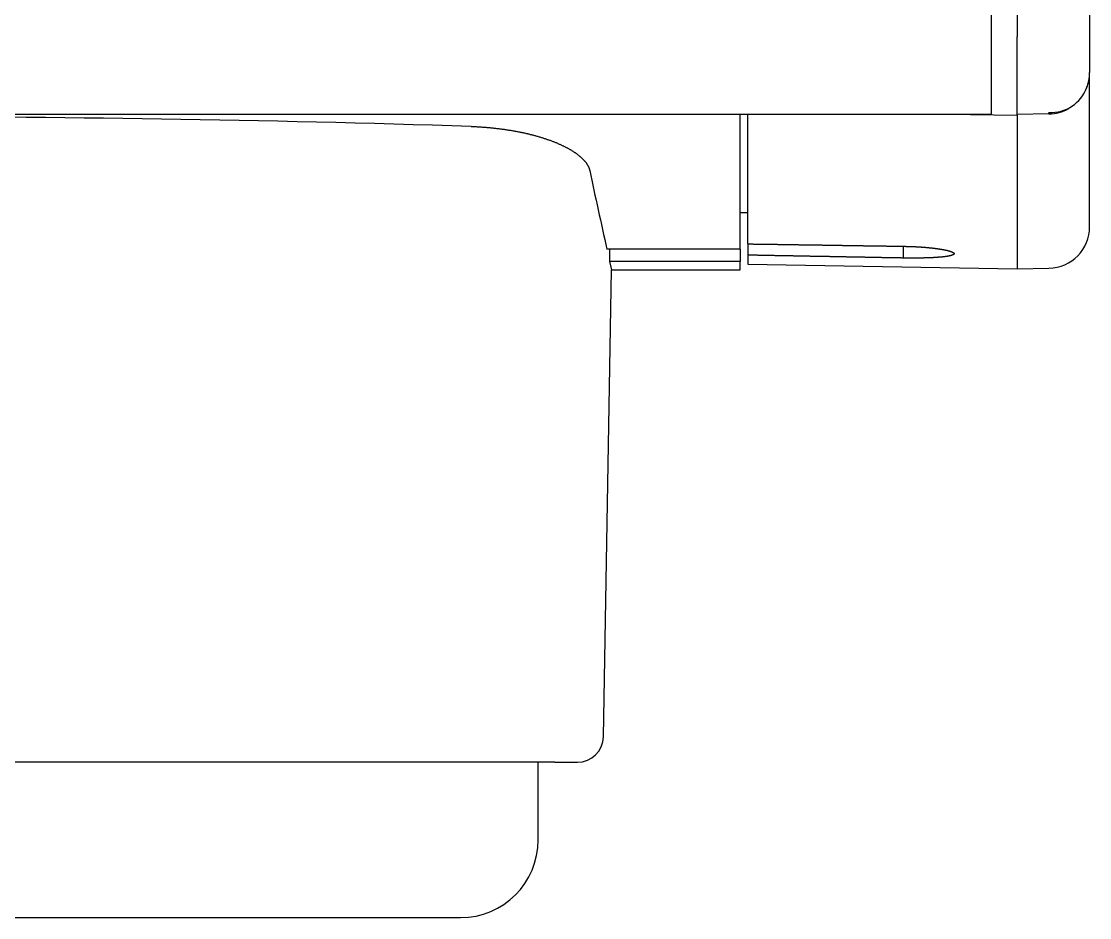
# Model space of a CAD drawing. Extents: x 55 to 320, y 62 to 485.
# Drawn here: x 87.55 to 108.18, y 65.73 to 83.02 of the extents above; entities that cross this region are included whole.
import ezdxf

# ---------------------------------------------------------------- set-up
doc = ezdxf.new("R2010")
doc.units = 0
doc.header["$MEASUREMENT"] = 0
doc.layers.add('FR_QBM1_G14_40U', color=7, linetype='CONTINUOUS')

msp = doc.modelspace()

# ---------------------------------------------------------------- linework, layer by layer
at = {"layer": 'FR_QBM1_G14_40U', "color": 5, "linetype": 'Continuous'}
for p, q in [((106.279, 124.727), (106.279, 82.727)), ((106.779, 124.727), (106.779, 82.727)), ((108.179, 124.717), (108.179, 82.738)), ((106.279, 82.727), (106.279, 81.227)), ((106.779, 81.227), (106.779, 82.727)), ((108.179, 82.738), (108.179, 82.038)), ((108.179, 79.062), (108.179, 82.038)), ((106.279, 81.227), (62.279, 81.227)), ((101.429, 78.626), (101.429, 81.227)), ((101.579, 78.73), (101.579, 81.227)), ((105.877, 81.227), (106.779, 81.217)), ((107.393, 81.238), (106.779, 81.227)), ((106.779, 81.217), (106.779, 81.227)), ((106.779, 81.217), (106.779, 78.252)), ((101.429, 79.337), (101.579, 79.337)), ((101.429, 78.626), (98.856, 78.626)), ((101.429, 78.626), (101.429, 78.391)), ((101.579, 78.73), (101.579, 78.513)), ((104.579, 78.694), (104.579, 78.457)), ((101.579, 78.513), (101.579, 78.342)), ((104.579, 78.457), (104.579, 78.457)), ((98.788, 69.219), (98.945, 78.228)), ((98.908, 78.391), (98.945, 78.227)), ((101.429, 78.391), (98.908, 78.391)), ((98.945, 78.227), (101.429, 78.227)), ((101.429, 78.227), (101.429, 78.391)), ((101.579, 78.342), (106.779, 78.252)), ((106.779, 78.252), (107.393, 78.262)), ((96.004, 68.727), (72.554, 68.727)), ((97.848, 68.727), (96.004, 68.727)), ((97.529, 67.227), (97.529, 68.727)), ((97.848, 68.727), (98.288, 68.727)), ((72.529, 65.727), (96.029, 65.727))]:
    msp.add_line(p, q, dxfattribs=at)
at = {"layer": 'FR_QBM1_G14_40U', "color": 5}
for points in [[(96.236, 80.996, 0), (96.255, 80.996, 0), (96.274, 80.995, 0), (96.293, 80.994, 0), (96.313, 80.993, 0), (96.332, 80.993, 0), (96.351, 80.992, 0), (96.37, 80.99, 0), (96.389, 80.99, 0), (96.408, 80.988, 0), (96.427, 80.987, 0), (96.446, 80.986, 0), (96.465, 80.985, 0), (96.484, 80.983, 0), (96.503, 80.982, 0), (96.522, 80.98, 0), (96.54, 80.979, 0), (96.559, 80.977, 0), (96.578, 80.976, 0), (96.597, 80.974, 0), (96.615, 80.972, 0), (96.634, 80.97, 0), (96.652, 80.969, 0), (96.671, 80.966, 0), (96.689, 80.965, 0), (96.707, 80.963, 0), (96.726, 80.96, 0), (96.744, 80.958, 0), (96.762, 80.956, 0), (96.78, 80.954, 0), (96.799, 80.951, 0), (96.817, 80.949, 0), (96.835, 80.947, 0), (96.853, 80.944, 0), (96.871, 80.942, 0), (96.888, 80.939, 0), (96.906, 80.937, 0), (96.924, 80.934, 0), (96.942, 80.931, 0), (96.959, 80.928, 0), (96.977, 80.926, 0), (96.994, 80.923, 0), (97.012, 80.92, 0), (97.029, 80.917, 0), (97.046, 80.914, 0), (97.064, 80.911, 0), (97.081, 80.908, 0), (97.098, 80.904, 0), (97.115, 80.901, 0), (97.132, 80.898, 0), (97.149, 80.895, 0), (97.166, 80.891, 0), (97.183, 80.888, 0), (97.199, 80.885, 0), (97.216, 80.881, 0), (97.232, 80.878, 0), (97.249, 80.874, 0), (97.265, 80.871, 0), (97.282, 80.867, 0), (97.298, 80.863, 0), (97.314, 80.859, 0), (97.33, 80.856, 0), (97.346, 80.852, 0), (97.362, 80.848, 0), (97.378, 80.844, 0), (97.394, 80.84, 0), (97.409, 80.836, 0), (97.425, 80.832, 0), (97.441, 80.828, 0), (97.456, 80.824, 0), (97.471, 80.82, 0), (97.487, 80.816, 0), (97.502, 80.811, 0), (97.517, 80.807, 0), (97.532, 80.803, 0), (97.547, 80.799, 0), (97.561, 80.794, 0), (97.576, 80.79, 0), (97.591, 80.785, 0), (97.605, 80.781, 0), (97.62, 80.776, 0), (97.634, 80.772, 0), (97.648, 80.767, 0), (97.663, 80.763, 0), (97.677, 80.758, 0), (97.691, 80.753, 0), (97.704, 80.748, 0), (97.718, 80.744, 0), (97.732, 80.739, 0), (97.745, 80.734, 0), (97.759, 80.729, 0), (97.772, 80.724, 0), (97.785, 80.719, 0), (97.799, 80.714, 0), (97.812, 80.709, 0), (97.825, 80.704, 0), (97.837, 80.699, 0), (97.85, 80.694, 0), (97.863, 80.689, 0), (97.875, 80.684, 0), (97.888, 80.679, 0), (97.9, 80.674, 0), (97.912, 80.669, 0), (97.924, 80.663, 0), (97.936, 80.658, 0), (97.948, 80.653, 0), (97.959, 80.647, 0), (97.971, 80.642, 0), (97.983, 80.637, 0), (97.994, 80.632, 0), (98.005, 80.626, 0), (98.016, 80.621, 0), (98.027, 80.615, 0), (98.038, 80.61, 0), (98.049, 80.604, 0), (98.06, 80.599, 0), (98.071, 80.593, 0), (98.081, 80.588, 0), (98.091, 80.582, 0), (98.102, 80.577, 0), (98.112, 80.571, 0), (98.122, 80.566, 0), (98.132, 80.56, 0), (98.142, 80.554, 0), (98.151, 80.549, 0), (98.161, 80.543, 0), (98.17, 80.537, 0), (98.18, 80.531, 0), (98.189, 80.526, 0), (98.198, 80.52, 0), (98.207, 80.514, 0), (98.216, 80.508, 0), (98.225, 80.503, 0), (98.233, 80.497, 0), (98.242, 80.491, 0), (98.25, 80.485, 0), (98.259, 80.479, 0), (98.267, 80.474, 0), (98.275, 80.468, 0), (98.283, 80.462, 0), (98.291, 80.456, 0), (98.298, 80.45, 0), (98.306, 80.444, 0), (98.313, 80.438, 0), (98.321, 80.432, 0), (98.328, 80.426, 0), (98.335, 80.42, 0), (98.342, 80.414, 0), (98.349, 80.408, 0), (98.356, 80.402, 0), (98.362, 80.396, 0), (98.369, 80.39, 0), (98.375, 80.384, 0), (98.381, 80.378, 0), (98.387, 80.372, 0), (98.393, 80.366, 0), (98.399, 80.36, 0), (98.405, 80.354, 0), (98.411, 80.348, 0), (98.416, 80.342, 0), (98.421, 80.336, 0), (98.427, 80.33, 0), (98.432, 80.324, 0), (98.437, 80.318, 0), (98.442, 80.312, 0), (98.447, 80.306, 0), (98.451, 80.3, 0), (98.456, 80.294, 0), (98.46, 80.287, 0), (98.464, 80.281, 0), (98.468, 80.275, 0), (98.472, 80.269, 0), (98.476, 80.263, 0), (98.48, 80.257, 0), (98.484, 80.251, 0), (98.487, 80.245, 0), (98.49, 80.239, 0), (98.493, 80.233, 0), (98.497, 80.227, 0), (98.499, 80.221, 0), (98.502, 80.214, 0), (98.505, 80.208, 0), (98.508, 80.202, 0), (98.51, 80.196, 0), (98.512, 80.19, 0), (98.514, 80.184, 0), (98.516, 80.178, 0), (98.518, 80.172, 0), (98.52, 80.166, 0), (98.522, 80.16, 0), (98.523, 80.154, 0), (98.525, 80.148, 0)], [(98.908, 78.637, 0), (98.908, 78.636, 0), (98.908, 78.634, 0), (98.908, 78.632, 0), (98.908, 78.63, 0), (98.908, 78.629, 0), (98.908, 78.627, 0), (98.908, 78.625, 0), (98.908, 78.623, 0), (98.908, 78.622, 0), (98.908, 78.62, 0), (98.908, 78.618, 0), (98.908, 78.616, 0), (98.908, 78.615, 0), (98.908, 78.613, 0), (98.908, 78.611, 0), (98.908, 78.609, 0), (98.908, 78.607, 0), (98.908, 78.606, 0), (98.908, 78.604, 0), (98.908, 78.602, 0), (98.908, 78.6, 0), (98.908, 78.599, 0), (98.908, 78.597, 0), (98.908, 78.595, 0), (98.908, 78.593, 0), (98.908, 78.591, 0), (98.908, 78.589, 0), (98.908, 78.588, 0), (98.908, 78.586, 0), (98.908, 78.584, 0), (98.908, 78.582, 0), (98.908, 78.58, 0), (98.908, 78.578, 0), (98.908, 78.577, 0), (98.908, 78.575, 0), (98.908, 78.573, 0), (98.908, 78.571, 0), (98.908, 78.569, 0), (98.908, 78.567, 0), (98.908, 78.565, 0), (98.908, 78.564, 0), (98.908, 78.562, 0), (98.908, 78.56, 0), (98.908, 78.558, 0), (98.908, 78.556, 0), (98.908, 78.554, 0), (98.908, 78.552, 0), (98.908, 78.55, 0), (98.908, 78.549, 0), (98.908, 78.547, 0), (98.908, 78.545, 0), (98.908, 78.543, 0), (98.908, 78.541, 0), (98.908, 78.539, 0), (98.908, 78.537, 0), (98.908, 78.535, 0), (98.908, 78.533, 0), (98.908, 78.531, 0), (98.908, 78.529, 0), (98.908, 78.528, 0), (98.908, 78.526, 0), (98.908, 78.524, 0), (98.908, 78.522, 0), (98.908, 78.52, 0), (98.908, 78.518, 0), (98.908, 78.516, 0), (98.908, 78.514, 0), (98.908, 78.512, 0), (98.908, 78.51, 0), (98.908, 78.508, 0), (98.908, 78.506, 0), (98.908, 78.504, 0), (98.908, 78.502, 0), (98.908, 78.5, 0), (98.908, 78.498, 0), (98.908, 78.496, 0), (98.908, 78.494, 0), (98.908, 78.492, 0), (98.908, 78.49, 0), (98.908, 78.488, 0), (98.908, 78.486, 0), (98.908, 78.484, 0), (98.908, 78.482, 0), (98.908, 78.48, 0), (98.908, 78.478, 0), (98.908, 78.476, 0), (98.908, 78.474, 0), (98.908, 78.472, 0), (98.908, 78.47, 0), (98.908, 78.468, 0), (98.908, 78.466, 0), (98.908, 78.464, 0), (98.908, 78.462, 0), (98.908, 78.46, 0), (98.908, 78.458, 0), (98.908, 78.456, 0), (98.908, 78.454, 0), (98.908, 78.452, 0), (98.908, 78.45, 0), (98.908, 78.448, 0), (98.908, 78.446, 0), (98.908, 78.444, 0), (98.908, 78.442, 0), (98.908, 78.44, 0), (98.908, 78.438, 0), (98.908, 78.436, 0), (98.908, 78.433, 0), (98.908, 78.431, 0), (98.908, 78.429, 0), (98.908, 78.427, 0), (98.908, 78.425, 0), (98.908, 78.423, 0), (98.908, 78.421, 0), (98.908, 78.419, 0), (98.908, 78.417, 0), (98.908, 78.415, 0), (98.908, 78.413, 0), (98.908, 78.41, 0), (98.908, 78.408, 0), (98.908, 78.406, 0), (98.908, 78.404, 0), (98.908, 78.402, 0), (98.908, 78.4, 0), (98.908, 78.398, 0), (98.908, 78.396, 0), (98.908, 78.394, 0), (98.908, 78.391, 0)], [(101.579, 78.73, 0), (101.592, 78.73, 0), (101.606, 78.73, 0), (101.619, 78.73, 0), (101.633, 78.729, 0), (101.646, 78.729, 0), (101.66, 78.729, 0), (101.673, 78.729, 0), (101.687, 78.728, 0), (101.7, 78.728, 0), (101.713, 78.728, 0), (101.727, 78.728, 0), (101.74, 78.728, 0), (101.754, 78.728, 0), (101.767, 78.727, 0), (101.781, 78.727, 0), (101.794, 78.727, 0), (101.808, 78.727, 0), (101.821, 78.726, 0), (101.835, 78.726, 0), (101.848, 78.726, 0), (101.861, 78.726, 0), (101.875, 78.726, 0), (101.888, 78.725, 0), (101.902, 78.725, 0), (101.915, 78.725, 0), (101.929, 78.725, 0), (101.942, 78.725, 0), (101.956, 78.724, 0), (101.969, 78.724, 0), (101.983, 78.724, 0), (101.996, 78.724, 0), (102.009, 78.724, 0), (102.023, 78.723, 0), (102.036, 78.723, 0), (102.05, 78.723, 0), (102.063, 78.723, 0), (102.077, 78.723, 0), (102.09, 78.722, 0), (102.104, 78.722, 0), (102.117, 78.722, 0), (102.131, 78.722, 0), (102.144, 78.722, 0), (102.157, 78.721, 0), (102.171, 78.721, 0), (102.184, 78.721, 0), (102.198, 78.721, 0), (102.211, 78.721, 0), (102.225, 78.72, 0), (102.238, 78.72, 0), (102.252, 78.72, 0), (102.265, 78.72, 0), (102.279, 78.719, 0), (102.292, 78.719, 0), (102.305, 78.719, 0), (102.319, 78.719, 0), (102.332, 78.719, 0), (102.346, 78.719, 0), (102.359, 78.718, 0), (102.373, 78.718, 0), (102.386, 78.718, 0), (102.4, 78.718, 0), (102.413, 78.718, 0), (102.426, 78.717, 0), (102.44, 78.717, 0), (102.453, 78.717, 0), (102.467, 78.717, 0), (102.48, 78.716, 0), (102.494, 78.716, 0), (102.507, 78.716, 0), (102.521, 78.716, 0), (102.534, 78.716, 0), (102.548, 78.716, 0), (102.561, 78.715, 0), (102.574, 78.715, 0), (102.588, 78.715, 0), (102.601, 78.715, 0), (102.615, 78.714, 0), (102.628, 78.714, 0), (102.642, 78.714, 0), (102.655, 78.714, 0), (102.669, 78.714, 0), (102.682, 78.713, 0), (102.696, 78.713, 0), (102.709, 78.713, 0), (102.722, 78.713, 0), (102.736, 78.713, 0), (102.749, 78.712, 0), (102.763, 78.712, 0), (102.776, 78.712, 0), (102.79, 78.712, 0), (102.803, 78.712, 0), (102.817, 78.711, 0), (102.83, 78.711, 0), (102.844, 78.711, 0), (102.857, 78.711, 0), (102.87, 78.711, 0), (102.884, 78.71, 0), (102.897, 78.71, 0), (102.911, 78.71, 0), (102.924, 78.71, 0), (102.938, 78.71, 0), (102.951, 78.709, 0), (102.965, 78.709, 0), (102.978, 78.709, 0), (102.992, 78.709, 0), (103.005, 78.709, 0), (103.018, 78.708, 0), (103.032, 78.708, 0), (103.045, 78.708, 0), (103.059, 78.708, 0), (103.072, 78.707, 0), (103.086, 78.707, 0), (103.099, 78.707, 0), (103.113, 78.707, 0), (103.126, 78.707, 0), (103.139, 78.707, 0), (103.153, 78.706, 0), (103.166, 78.706, 0), (103.18, 78.706, 0), (103.193, 78.706, 0), (103.207, 78.706, 0), (103.22, 78.705, 0), (103.234, 78.705, 0), (103.247, 78.705, 0), (103.261, 78.705, 0), (103.274, 78.704, 0), (103.287, 78.704, 0), (103.301, 78.704, 0), (103.314, 78.704, 0), (103.328, 78.704, 0), (103.341, 78.703, 0), (103.355, 78.703, 0), (103.368, 78.703, 0), (103.382, 78.703, 0), (103.395, 78.703, 0), (103.409, 78.702, 0), (103.422, 78.702, 0), (103.435, 78.702, 0), (103.449, 78.702, 0), (103.462, 78.702, 0), (103.476, 78.701, 0), (103.489, 78.701, 0), (103.503, 78.701, 0), (103.516, 78.701, 0), (103.53, 78.701, 0), (103.543, 78.7, 0), (103.557, 78.7, 0), (103.57, 78.7, 0), (103.583, 78.7, 0), (103.597, 78.7, 0), (103.61, 78.699, 0), (103.624, 78.699, 0), (103.637, 78.699, 0), (103.651, 78.699, 0), (103.664, 78.698, 0), (103.678, 78.698, 0), (103.691, 78.698, 0), (103.705, 78.698, 0), (103.718, 78.698, 0), (103.731, 78.698, 0), (103.745, 78.697, 0), (103.758, 78.697, 0), (103.772, 78.697, 0), (103.785, 78.697, 0), (103.799, 78.697, 0), (103.812, 78.696, 0), (103.826, 78.696, 0), (103.839, 78.696, 0), (103.852, 78.696, 0), (103.866, 78.695, 0), (103.879, 78.695, 0), (103.893, 78.695, 0), (103.906, 78.695, 0), (103.92, 78.695, 0), (103.933, 78.694, 0), (103.947, 78.694, 0), (103.96, 78.694, 0), (103.974, 78.694, 0), (103.987, 78.694, 0), (104, 78.693, 0), (104.014, 78.693, 0), (104.027, 78.693, 0), (104.041, 78.693, 0), (104.054, 78.693, 0), (104.068, 78.692, 0), (104.081, 78.692, 0), (104.095, 78.692, 0), (104.108, 78.692, 0), (104.122, 78.692, 0), (104.135, 78.691, 0), (104.148, 78.691, 0), (104.162, 78.691, 0), (104.175, 78.691, 0), (104.189, 78.691, 0), (104.202, 78.69, 0), (104.216, 78.69, 0), (104.229, 78.69, 0), (104.243, 78.69, 0), (104.256, 78.689, 0), (104.27, 78.689, 0), (104.283, 78.689, 0), (104.296, 78.689, 0), (104.31, 78.689, 0), (104.323, 78.688, 0), (104.337, 78.688, 0), (104.35, 78.688, 0), (104.364, 78.688, 0), (104.377, 78.688, 0), (104.391, 78.687, 0), (104.404, 78.687, 0), (104.418, 78.687, 0), (104.431, 78.687, 0), (104.444, 78.687, 0), (104.458, 78.686, 0), (104.471, 78.686, 0), (104.485, 78.686, 0), (104.498, 78.686, 0), (104.512, 78.686, 0), (104.525, 78.685, 0), (104.539, 78.685, 0), (104.552, 78.685, 0), (104.566, 78.685, 0), (104.579, 78.684, 0)], [(104.579, 78.684, 0), (104.582, 78.684, 0), (104.585, 78.684, 0), (104.588, 78.684, 0), (104.591, 78.684, 0), (104.594, 78.684, 0), (104.597, 78.684, 0), (104.6, 78.684, 0), (104.604, 78.684, 0), (104.607, 78.684, 0), (104.61, 78.684, 0), (104.613, 78.684, 0), (104.616, 78.684, 0), (104.619, 78.684, 0), (104.622, 78.684, 0), (104.625, 78.684, 0), (104.628, 78.684, 0), (104.631, 78.683, 0), (104.634, 78.683, 0), (104.637, 78.683, 0), (104.64, 78.683, 0), (104.644, 78.683, 0), (104.647, 78.683, 0), (104.65, 78.683, 0), (104.653, 78.683, 0), (104.656, 78.683, 0), (104.659, 78.683, 0), (104.662, 78.683, 0), (104.665, 78.683, 0), (104.668, 78.683, 0), (104.671, 78.683, 0), (104.674, 78.682, 0), (104.677, 78.682, 0), (104.68, 78.682, 0), (104.684, 78.682, 0), (104.687, 78.682, 0), (104.69, 78.682, 0), (104.693, 78.682, 0), (104.696, 78.682, 0), (104.699, 78.682, 0), (104.702, 78.681, 0), (104.705, 78.681, 0), (104.708, 78.681, 0), (104.711, 78.681, 0), (104.714, 78.681, 0), (104.717, 78.681, 0), (104.72, 78.681, 0), (104.723, 78.681, 0), (104.726, 78.681, 0), (104.73, 78.68, 0), (104.733, 78.68, 0), (104.736, 78.68, 0), (104.739, 78.68, 0), (104.742, 78.68, 0), (104.745, 78.68, 0), (104.748, 78.68, 0), (104.751, 78.68, 0), (104.754, 78.68, 0), (104.757, 78.679, 0), (104.76, 78.679, 0), (104.763, 78.679, 0), (104.766, 78.679, 0), (104.769, 78.679, 0), (104.772, 78.679, 0), (104.775, 78.679, 0), (104.778, 78.678, 0), (104.781, 78.678, 0), (104.784, 78.678, 0), (104.787, 78.678, 0), (104.79, 78.678, 0), (104.793, 78.678, 0), (104.796, 78.678, 0), (104.799, 78.677, 0), (104.802, 78.677, 0), (104.805, 78.677, 0), (104.808, 78.677, 0), (104.811, 78.677, 0), (104.814, 78.677, 0), (104.817, 78.677, 0), (104.82, 78.677, 0), (104.823, 78.676, 0), (104.826, 78.676, 0), (104.829, 78.676, 0), (104.832, 78.676, 0), (104.835, 78.676, 0), (104.838, 78.675, 0), (104.841, 78.675, 0), (104.844, 78.675, 0), (104.847, 78.675, 0), (104.85, 78.675, 0), (104.853, 78.675, 0), (104.856, 78.674, 0), (104.859, 78.674, 0), (104.862, 78.674, 0), (104.865, 78.674, 0), (104.868, 78.674, 0), (104.871, 78.674, 0), (104.874, 78.674, 0), (104.877, 78.673, 0), (104.88, 78.673, 0), (104.883, 78.673, 0), (104.886, 78.673, 0), (104.889, 78.673, 0), (104.892, 78.672, 0), (104.895, 78.672, 0), (104.897, 78.672, 0), (104.9, 78.672, 0), (104.903, 78.672, 0), (104.906, 78.671, 0), (104.909, 78.671, 0), (104.912, 78.671, 0), (104.915, 78.671, 0), (104.918, 78.671, 0), (104.921, 78.671, 0), (104.924, 78.67, 0), (104.926, 78.67, 0), (104.929, 78.67, 0), (104.932, 78.67, 0), (104.935, 78.669, 0), (104.938, 78.669, 0), (104.941, 78.669, 0), (104.944, 78.669, 0), (104.947, 78.669, 0), (104.949, 78.668, 0), (104.952, 78.668, 0), (104.955, 78.668, 0), (104.958, 78.668, 0), (104.961, 78.668, 0), (104.964, 78.667, 0), (104.967, 78.667, 0), (104.969, 78.667, 0), (104.972, 78.667, 0), (104.975, 78.667, 0), (104.978, 78.666, 0), (104.981, 78.666, 0), (104.984, 78.666, 0), (104.986, 78.666, 0), (104.989, 78.665, 0), (104.992, 78.665, 0), (104.995, 78.665, 0), (104.998, 78.665, 0), (105.001, 78.665, 0), (105.003, 78.664, 0), (105.006, 78.664, 0), (105.009, 78.664, 0), (105.012, 78.664, 0), (105.014, 78.663, 0), (105.017, 78.663, 0), (105.02, 78.663, 0), (105.023, 78.663, 0), (105.026, 78.662, 0), (105.028, 78.662, 0), (105.031, 78.662, 0), (105.034, 78.662, 0), (105.037, 78.661, 0), (105.039, 78.661, 0), (105.042, 78.661, 0), (105.045, 78.661, 0), (105.048, 78.66, 0), (105.05, 78.66, 0), (105.053, 78.66, 0), (105.056, 78.66, 0), (105.058, 78.659, 0), (105.061, 78.659, 0), (105.064, 78.659, 0), (105.067, 78.659, 0), (105.069, 78.658, 0), (105.072, 78.658, 0), (105.075, 78.658, 0), (105.077, 78.658, 0), (105.08, 78.657, 0), (105.083, 78.657, 0), (105.085, 78.657, 0), (105.088, 78.657, 0), (105.091, 78.656, 0), (105.093, 78.656, 0), (105.096, 78.656, 0), (105.099, 78.656, 0), (105.101, 78.655, 0), (105.104, 78.655, 0), (105.107, 78.655, 0), (105.109, 78.654, 0), (105.112, 78.654, 0), (105.114, 78.654, 0), (105.117, 78.654, 0), (105.12, 78.653, 0), (105.122, 78.653, 0), (105.125, 78.653, 0), (105.127, 78.653, 0), (105.13, 78.652, 0), (105.133, 78.652, 0), (105.135, 78.652, 0), (105.138, 78.651, 0), (105.14, 78.651, 0), (105.143, 78.651, 0), (105.145, 78.65, 0), (105.148, 78.65, 0), (105.15, 78.65, 0), (105.153, 78.65, 0), (105.155, 78.649, 0), (105.158, 78.649, 0), (105.16, 78.649, 0), (105.163, 78.648, 0), (105.165, 78.648, 0), (105.168, 78.648, 0), (105.17, 78.648, 0), (105.173, 78.647, 0), (105.175, 78.647, 0), (105.178, 78.647, 0), (105.18, 78.646, 0), (105.183, 78.646, 0), (105.185, 78.646, 0), (105.188, 78.645, 0), (105.19, 78.645, 0), (105.192, 78.645, 0), (105.195, 78.645, 0), (105.197, 78.644, 0), (105.2, 78.644, 0), (105.202, 78.644, 0), (105.204, 78.643, 0), (105.207, 78.643, 0), (105.209, 78.643, 0), (105.212, 78.642, 0), (105.214, 78.642, 0), (105.216, 78.642, 0), (105.219, 78.641, 0), (105.221, 78.641, 0), (105.223, 78.641, 0), (105.226, 78.641, 0), (105.228, 78.64, 0), (105.23, 78.64, 0), (105.233, 78.64, 0), (105.235, 78.639, 0), (105.237, 78.639, 0), (105.24, 78.639, 0), (105.242, 78.638, 0), (105.244, 78.638, 0), (105.246, 78.638, 0), (105.249, 78.637, 0), (105.251, 78.637, 0), (105.253, 78.637, 0), (105.256, 78.636, 0), (105.258, 78.636, 0), (105.26, 78.636, 0), (105.262, 78.635, 0), (105.265, 78.635, 0), (105.267, 78.635, 0), (105.269, 78.634, 0), (105.271, 78.634, 0), (105.273, 78.634, 0), (105.276, 78.633, 0), (105.278, 78.633, 0), (105.28, 78.633, 0), (105.282, 78.632, 0), (105.284, 78.632, 0), (105.287, 78.632, 0), (105.289, 78.631, 0), (105.291, 78.631, 0), (105.293, 78.631, 0), (105.295, 78.63, 0), (105.297, 78.63, 0), (105.299, 78.63, 0), (105.301, 78.629, 0), (105.304, 78.629, 0), (105.306, 78.629, 0), (105.308, 78.628, 0), (105.31, 78.628, 0), (105.312, 78.628, 0), (105.314, 78.627, 0), (105.316, 78.627, 0), (105.318, 78.627, 0), (105.32, 78.626, 0), (105.322, 78.626, 0), (105.324, 78.626, 0), (105.326, 78.625, 0), (105.328, 78.625, 0), (105.33, 78.624, 0), (105.332, 78.624, 0), (105.334, 78.624, 0), (105.336, 78.624, 0), (105.338, 78.623, 0), (105.34, 78.623, 0), (105.342, 78.622, 0), (105.344, 78.622, 0), (105.346, 78.622, 0), (105.348, 78.621, 0), (105.35, 78.621, 0), (105.352, 78.621, 0), (105.354, 78.62, 0), (105.356, 78.62, 0), (105.358, 78.62, 0), (105.36, 78.619, 0), (105.362, 78.619, 0), (105.364, 78.618, 0), (105.365, 78.618, 0), (105.367, 78.618, 0), (105.369, 78.617, 0), (105.371, 78.617, 0), (105.373, 78.617, 0), (105.375, 78.616, 0), (105.376, 78.616, 0), (105.378, 78.616, 0), (105.38, 78.615, 0), (105.382, 78.615, 0), (105.384, 78.615, 0), (105.386, 78.614, 0), (105.387, 78.614, 0), (105.389, 78.613, 0), (105.391, 78.613, 0), (105.393, 78.613, 0), (105.394, 78.612, 0), (105.396, 78.612, 0), (105.398, 78.612, 0), (105.399, 78.611, 0), (105.401, 78.611, 0), (105.403, 78.611, 0), (105.405, 78.61, 0), (105.406, 78.61, 0), (105.408, 78.609, 0), (105.41, 78.609, 0), (105.411, 78.609, 0), (105.413, 78.608, 0), (105.415, 78.608, 0), (105.416, 78.608, 0), (105.418, 78.607, 0), (105.419, 78.607, 0), (105.421, 78.606, 0), (105.423, 78.606, 0), (105.424, 78.606, 0), (105.426, 78.605, 0), (105.427, 78.605, 0), (105.429, 78.605, 0), (105.431, 78.604, 0), (105.432, 78.604, 0), (105.434, 78.603, 0), (105.435, 78.603, 0), (105.437, 78.603, 0), (105.438, 78.602, 0), (105.44, 78.602, 0), (105.441, 78.602, 0), (105.443, 78.601, 0), (105.444, 78.601, 0), (105.446, 78.6, 0), (105.447, 78.6, 0), (105.449, 78.6, 0), (105.45, 78.599, 0), (105.451, 78.599, 0), (105.453, 78.599, 0), (105.454, 78.598, 0), (105.456, 78.598, 0), (105.457, 78.597, 0), (105.458, 78.597, 0), (105.46, 78.597, 0), (105.461, 78.596, 0), (105.463, 78.596, 0), (105.464, 78.595, 0), (105.465, 78.595, 0), (105.467, 78.595, 0), (105.468, 78.594, 0), (105.469, 78.594, 0), (105.471, 78.594, 0), (105.472, 78.593, 0), (105.473, 78.593, 0), (105.475, 78.592, 0), (105.476, 78.592, 0), (105.477, 78.592, 0), (105.478, 78.591, 0), (105.48, 78.591, 0), (105.481, 78.59, 0), (105.482, 78.59, 0), (105.483, 78.59, 0), (105.485, 78.589, 0), (105.486, 78.589, 0), (105.487, 78.588, 0), (105.488, 78.588, 0), (105.489, 78.588, 0), (105.491, 78.587, 0), (105.492, 78.587, 0), (105.493, 78.587, 0), (105.494, 78.586, 0), (105.495, 78.586, 0), (105.496, 78.585, 0), (105.497, 78.585, 0), (105.499, 78.585, 0), (105.5, 78.584, 0), (105.501, 78.584, 0), (105.502, 78.584, 0), (105.503, 78.583, 0), (105.504, 78.583, 0), (105.505, 78.582, 0), (105.506, 78.582, 0), (105.507, 78.582, 0), (105.508, 78.581, 0), (105.509, 78.581, 0), (105.51, 78.58, 0), (105.511, 78.58, 0), (105.512, 78.58, 0), (105.513, 78.579, 0), (105.514, 78.579, 0), (105.515, 78.578, 0), (105.516, 78.578, 0), (105.517, 78.578, 0), (105.518, 78.577, 0), (105.519, 78.577, 0), (105.52, 78.576, 0), (105.521, 78.576, 0), (105.521, 78.576, 0), (105.522, 78.575, 0), (105.523, 78.575, 0), (105.524, 78.575, 0), (105.525, 78.574, 0), (105.526, 78.574, 0), (105.527, 78.573, 0), (105.527, 78.573, 0), (105.528, 78.573, 0), (105.529, 78.572, 0), (105.53, 78.572, 0), (105.531, 78.572, 0), (105.531, 78.571, 0), (105.532, 78.571, 0), (105.533, 78.57, 0), (105.534, 78.57, 0), (105.534, 78.57, 0), (105.535, 78.569, 0), (105.536, 78.569, 0), (105.536, 78.568, 0), (105.537, 78.568, 0), (105.538, 78.568, 0), (105.539, 78.567, 0), (105.539, 78.567, 0), (105.54, 78.567, 0), (105.54, 78.566, 0), (105.541, 78.566, 0), (105.542, 78.565, 0), (105.542, 78.565, 0), (105.543, 78.565, 0), (105.544, 78.564, 0), (105.544, 78.564, 0), (105.545, 78.563, 0), (105.545, 78.563, 0), (105.546, 78.563, 0), (105.546, 78.562, 0), (105.547, 78.562, 0), (105.547, 78.561, 0), (105.548, 78.561, 0), (105.548, 78.561, 0), (105.549, 78.56, 0), (105.549, 78.56, 0), (105.55, 78.56, 0), (105.55, 78.559, 0), (105.551, 78.559, 0), (105.551, 78.558, 0), (105.552, 78.558, 0), (105.552, 78.558, 0), (105.553, 78.557, 0), (105.553, 78.557, 0), (105.553, 78.557, 0), (105.554, 78.556, 0), (105.554, 78.556, 0), (105.555, 78.555, 0), (105.555, 78.555, 0), (105.555, 78.555, 0), (105.556, 78.554, 0), (105.556, 78.554, 0), (105.556, 78.554, 0), (105.557, 78.553, 0), (105.557, 78.553, 0), (105.557, 78.552, 0), (105.557, 78.552, 0), (105.558, 78.552, 0), (105.558, 78.551, 0), (105.558, 78.551, 0), (105.558, 78.55, 0), (105.559, 78.55, 0), (105.559, 78.55, 0), (105.559, 78.549, 0), (105.559, 78.549, 0), (105.56, 78.549, 0), (105.56, 78.548, 0), (105.56, 78.548, 0), (105.56, 78.547, 0), (105.56, 78.547, 0), (105.56, 78.547, 0), (105.56, 78.546, 0), (105.561, 78.546, 0), (105.561, 78.546, 0), (105.561, 78.545, 0), (105.561, 78.545, 0), (105.561, 78.545, 0), (105.561, 78.544, 0), (105.561, 78.544, 0), (105.561, 78.543, 0), (105.561, 78.543, 0), (105.561, 78.543, 0), (105.561, 78.542, 0), (105.561, 78.542, 0), (105.561, 78.542, 0), (105.561, 78.541, 0), (105.561, 78.541, 0), (105.561, 78.54, 0), (105.561, 78.54, 0), (105.561, 78.54, 0), (105.561, 78.539, 0), (105.561, 78.539, 0), (105.561, 78.539, 0), (105.561, 78.538, 0), (105.561, 78.538, 0), (105.561, 78.538, 0), (105.561, 78.537, 0), (105.56, 78.537, 0), (105.56, 78.537, 0), (105.56, 78.536, 0), (105.56, 78.536, 0), (105.56, 78.535, 0), (105.56, 78.535, 0), (105.559, 78.535, 0), (105.559, 78.534, 0), (105.559, 78.534, 0), (105.559, 78.534, 0), (105.559, 78.533, 0), (105.558, 78.533, 0), (105.558, 78.533, 0), (105.558, 78.532, 0), (105.558, 78.532, 0), (105.557, 78.532, 0), (105.557, 78.531, 0), (105.557, 78.531, 0), (105.556, 78.531, 0), (105.556, 78.53, 0), (105.556, 78.53, 0), (105.556, 78.529, 0), (105.555, 78.529, 0), (105.555, 78.529, 0), (105.554, 78.528, 0), (105.554, 78.528, 0), (105.554, 78.528, 0), (105.553, 78.527, 0), (105.553, 78.527, 0), (105.552, 78.527, 0), (105.552, 78.526, 0), (105.552, 78.526, 0), (105.551, 78.526, 0), (105.551, 78.525, 0), (105.55, 78.525, 0), (105.55, 78.525, 0), (105.549, 78.524, 0), (105.549, 78.524, 0), (105.548, 78.524, 0), (105.548, 78.523, 0), (105.547, 78.523, 0), (105.547, 78.523, 0), (105.546, 78.522, 0), (105.546, 78.522, 0), (105.545, 78.522, 0), (105.544, 78.521, 0), (105.544, 78.521, 0), (105.543, 78.521, 0), (105.543, 78.52, 0), (105.542, 78.52, 0), (105.541, 78.52, 0), (105.541, 78.519, 0), (105.54, 78.519, 0), (105.539, 78.519, 0), (105.539, 78.518, 0), (105.538, 78.518, 0), (105.537, 78.518, 0), (105.537, 78.517, 0), (105.536, 78.517, 0), (105.535, 78.517, 0), (105.535, 78.516, 0), (105.534, 78.516, 0), (105.533, 78.516, 0), (105.532, 78.515, 0), (105.532, 78.515, 0), (105.531, 78.515, 0), (105.53, 78.514, 0), (105.529, 78.514, 0), (105.528, 78.514, 0), (105.528, 78.513, 0), (105.527, 78.513, 0), (105.526, 78.513, 0), (105.525, 78.513, 0), (105.524, 78.512, 0), (105.523, 78.512, 0), (105.523, 78.511, 0), (105.522, 78.511, 0), (105.521, 78.511, 0), (105.52, 78.511, 0), (105.519, 78.51, 0), (105.518, 78.51, 0), (105.517, 78.51, 0), (105.516, 78.509, 0), (105.515, 78.509, 0), (105.514, 78.509, 0), (105.513, 78.508, 0), (105.512, 78.508, 0), (105.511, 78.508, 0), (105.51, 78.507, 0), (105.509, 78.507, 0), (105.508, 78.507, 0), (105.507, 78.507, 0), (105.506, 78.506, 0), (105.505, 78.506, 0), (105.504, 78.506, 0), (105.503, 78.505, 0), (105.502, 78.505, 0), (105.501, 78.505, 0), (105.5, 78.504, 0), (105.499, 78.504, 0), (105.498, 78.504, 0), (105.497, 78.504, 0), (105.496, 78.503, 0), (105.494, 78.503, 0), (105.493, 78.503, 0), (105.492, 78.502, 0), (105.491, 78.502, 0), (105.49, 78.502, 0), (105.489, 78.501, 0), (105.488, 78.501, 0), (105.486, 78.501, 0), (105.485, 78.501, 0), (105.484, 78.5, 0), (105.483, 78.5, 0), (105.481, 78.5, 0), (105.48, 78.499, 0), (105.479, 78.499, 0), (105.478, 78.499, 0), (105.476, 78.499, 0), (105.475, 78.498, 0), (105.474, 78.498, 0), (105.473, 78.498, 0), (105.471, 78.498, 0), (105.47, 78.497, 0), (105.469, 78.497, 0), (105.467, 78.497, 0), (105.466, 78.496, 0), (105.465, 78.496, 0), (105.463, 78.496, 0), (105.462, 78.496, 0), (105.461, 78.495, 0), (105.459, 78.495, 0), (105.458, 78.495, 0), (105.456, 78.495, 0), (105.455, 78.494, 0), (105.454, 78.494, 0), (105.452, 78.494, 0), (105.451, 78.493, 0), (105.449, 78.493, 0), (105.448, 78.493, 0), (105.446, 78.493, 0), (105.445, 78.492, 0), (105.443, 78.492, 0), (105.442, 78.492, 0), (105.44, 78.492, 0), (105.439, 78.491, 0), (105.437, 78.491, 0), (105.436, 78.491, 0), (105.434, 78.491, 0), (105.433, 78.49, 0), (105.431, 78.49, 0), (105.43, 78.49, 0), (105.428, 78.49, 0), (105.427, 78.489, 0), (105.425, 78.489, 0), (105.423, 78.489, 0), (105.422, 78.489, 0), (105.42, 78.488, 0), (105.419, 78.488, 0), (105.417, 78.488, 0), (105.415, 78.487, 0), (105.414, 78.487, 0), (105.412, 78.487, 0), (105.41, 78.487, 0), (105.409, 78.487, 0), (105.407, 78.486, 0), (105.405, 78.486, 0), (105.404, 78.486, 0), (105.402, 78.486, 0), (105.4, 78.485, 0), (105.398, 78.485, 0), (105.397, 78.485, 0), (105.395, 78.485, 0), (105.393, 78.484, 0), (105.391, 78.484, 0), (105.39, 78.484, 0), (105.388, 78.484, 0), (105.386, 78.484, 0), (105.384, 78.483, 0), (105.383, 78.483, 0), (105.381, 78.483, 0), (105.379, 78.483, 0), (105.377, 78.482, 0), (105.375, 78.482, 0), (105.373, 78.482, 0), (105.372, 78.482, 0), (105.37, 78.481, 0), (105.368, 78.481, 0), (105.366, 78.481, 0), (105.364, 78.481, 0), (105.362, 78.481, 0), (105.36, 78.48, 0), (105.358, 78.48, 0), (105.357, 78.48, 0), (105.355, 78.48, 0), (105.353, 78.479, 0), (105.351, 78.479, 0), (105.349, 78.479, 0), (105.347, 78.479, 0), (105.345, 78.479, 0), (105.343, 78.478, 0), (105.341, 78.478, 0), (105.339, 78.478, 0), (105.337, 78.478, 0), (105.335, 78.478, 0), (105.333, 78.477, 0), (105.331, 78.477, 0), (105.329, 78.477, 0), (105.327, 78.477, 0), (105.325, 78.477, 0), (105.323, 78.476, 0), (105.321, 78.476, 0), (105.319, 78.476, 0), (105.317, 78.476, 0), (105.315, 78.475, 0), (105.313, 78.475, 0), (105.311, 78.475, 0), (105.309, 78.475, 0), (105.307, 78.475, 0), (105.304, 78.475, 0), (105.302, 78.474, 0), (105.3, 78.474, 0), (105.298, 78.474, 0), (105.296, 78.474, 0), (105.294, 78.474, 0), (105.292, 78.473, 0), (105.29, 78.473, 0), (105.287, 78.473, 0), (105.285, 78.473, 0), (105.283, 78.473, 0), (105.281, 78.472, 0), (105.279, 78.472, 0), (105.277, 78.472, 0), (105.274, 78.472, 0), (105.272, 78.472, 0), (105.27, 78.472, 0), (105.268, 78.471, 0), (105.266, 78.471, 0), (105.263, 78.471, 0), (105.261, 78.471, 0), (105.259, 78.471, 0), (105.257, 78.471, 0), (105.254, 78.47, 0), (105.252, 78.47, 0), (105.25, 78.47, 0), (105.248, 78.47, 0), (105.245, 78.47, 0), (105.243, 78.469, 0), (105.241, 78.469, 0), (105.238, 78.469, 0), (105.236, 78.469, 0), (105.234, 78.469, 0), (105.231, 78.469, 0), (105.229, 78.469, 0), (105.227, 78.468, 0), (105.224, 78.468, 0), (105.222, 78.468, 0), (105.22, 78.468, 0), (105.217, 78.468, 0), (105.215, 78.468, 0), (105.213, 78.468, 0), (105.21, 78.467, 0), (105.208, 78.467, 0), (105.205, 78.467, 0), (105.203, 78.467, 0), (105.201, 78.467, 0), (105.198, 78.467, 0), (105.196, 78.466, 0), (105.193, 78.466, 0), (105.191, 78.466, 0), (105.188, 78.466, 0), (105.186, 78.466, 0), (105.184, 78.466, 0), (105.181, 78.466, 0), (105.179, 78.465, 0), (105.176, 78.465, 0), (105.174, 78.465, 0), (105.171, 78.465, 0), (105.169, 78.465, 0), (105.166, 78.465, 0), (105.164, 78.465, 0), (105.161, 78.464, 0), (105.159, 78.464, 0), (105.156, 78.464, 0), (105.154, 78.464, 0), (105.151, 78.464, 0), (105.149, 78.464, 0), (105.146, 78.464, 0), (105.143, 78.463, 0), (105.141, 78.463, 0), (105.138, 78.463, 0), (105.136, 78.463, 0), (105.133, 78.463, 0), (105.131, 78.463, 0), (105.128, 78.463, 0), (105.126, 78.463, 0), (105.123, 78.463, 0), (105.12, 78.462, 0), (105.118, 78.462, 0), (105.115, 78.462, 0), (105.113, 78.462, 0), (105.11, 78.462, 0), (105.107, 78.462, 0), (105.105, 78.462, 0), (105.102, 78.462, 0), (105.099, 78.462, 0), (105.097, 78.461, 0), (105.094, 78.461, 0), (105.091, 78.461, 0), (105.089, 78.461, 0), (105.086, 78.461, 0), (105.084, 78.461, 0), (105.081, 78.461, 0), (105.078, 78.461, 0), (105.075, 78.461, 0), (105.073, 78.46, 0), (105.07, 78.46, 0), (105.067, 78.46, 0), (105.065, 78.46, 0), (105.062, 78.46, 0), (105.059, 78.46, 0), (105.057, 78.46, 0), (105.054, 78.46, 0), (105.051, 78.46, 0), (105.049, 78.46, 0), (105.046, 78.46, 0), (105.043, 78.459, 0), (105.04, 78.459, 0), (105.038, 78.459, 0), (105.035, 78.459, 0), (105.032, 78.459, 0), (105.029, 78.459, 0), (105.027, 78.459, 0), (105.024, 78.459, 0), (105.021, 78.459, 0), (105.018, 78.459, 0), (105.016, 78.459, 0), (105.013, 78.459, 0), (105.01, 78.458, 0), (105.007, 78.458, 0), (105.005, 78.458, 0), (105.002, 78.458, 0), (104.999, 78.458, 0), (104.996, 78.458, 0), (104.993, 78.458, 0), (104.991, 78.458, 0), (104.988, 78.458, 0), (104.985, 78.458, 0), (104.982, 78.458, 0), (104.979, 78.458, 0), (104.976, 78.457, 0), (104.974, 78.457, 0), (104.971, 78.457, 0), (104.968, 78.457, 0), (104.965, 78.457, 0), (104.962, 78.457, 0), (104.959, 78.457, 0), (104.956, 78.457, 0), (104.954, 78.457, 0), (104.951, 78.457, 0), (104.948, 78.457, 0), (104.945, 78.457, 0), (104.942, 78.457, 0), (104.939, 78.457, 0), (104.936, 78.457, 0), (104.933, 78.457, 0), (104.931, 78.457, 0), (104.928, 78.457, 0), (104.925, 78.457, 0), (104.922, 78.457, 0), (104.919, 78.456, 0), (104.916, 78.456, 0), (104.913, 78.456, 0), (104.91, 78.456, 0), (104.907, 78.456, 0), (104.904, 78.456, 0), (104.901, 78.456, 0), (104.898, 78.456, 0), (104.896, 78.456, 0), (104.893, 78.456, 0), (104.89, 78.456, 0), (104.887, 78.456, 0), (104.884, 78.456, 0), (104.881, 78.456, 0), (104.878, 78.456, 0), (104.875, 78.456, 0), (104.872, 78.456, 0), (104.869, 78.456, 0), (104.866, 78.456, 0), (104.863, 78.456, 0), (104.86, 78.456, 0), (104.857, 78.456, 0), (104.854, 78.456, 0), (104.851, 78.456, 0), (104.848, 78.456, 0), (104.845, 78.456, 0), (104.842, 78.456, 0), (104.839, 78.456, 0), (104.836, 78.455, 0), (104.833, 78.455, 0), (104.83, 78.455, 0), (104.827, 78.455, 0), (104.824, 78.455, 0), (104.821, 78.455, 0), (104.818, 78.455, 0), (104.815, 78.455, 0), (104.812, 78.455, 0), (104.809, 78.455, 0), (104.806, 78.455, 0), (104.803, 78.455, 0), (104.8, 78.455, 0), (104.797, 78.455, 0), (104.794, 78.455, 0), (104.791, 78.455, 0), (104.788, 78.455, 0), (104.785, 78.455, 0), (104.782, 78.455, 0), (104.779, 78.455, 0), (104.776, 78.455, 0), (104.773, 78.455, 0), (104.77, 78.455, 0), (104.767, 78.455, 0), (104.764, 78.455, 0), (104.761, 78.455, 0), (104.758, 78.455, 0), (104.755, 78.455, 0), (104.752, 78.455, 0), (104.749, 78.455, 0), (104.746, 78.455, 0), (104.743, 78.455, 0), (104.74, 78.455, 0), (104.737, 78.455, 0), (104.734, 78.455, 0), (104.731, 78.455, 0), (104.727, 78.455, 0), (104.724, 78.455, 0), (104.721, 78.455, 0), (104.718, 78.455, 0), (104.715, 78.455, 0), (104.712, 78.455, 0), (104.709, 78.455, 0), (104.706, 78.455, 0), (104.703, 78.455, 0), (104.7, 78.456, 0), (104.697, 78.456, 0), (104.694, 78.456, 0), (104.691, 78.456, 0), (104.688, 78.456, 0), (104.684, 78.456, 0), (104.681, 78.456, 0), (104.678, 78.456, 0), (104.675, 78.456, 0), (104.672, 78.456, 0), (104.669, 78.456, 0), (104.666, 78.456, 0), (104.663, 78.456, 0), (104.66, 78.456, 0), (104.657, 78.456, 0), (104.653, 78.456, 0), (104.65, 78.456, 0), (104.647, 78.456, 0), (104.644, 78.456, 0), (104.641, 78.456, 0), (104.638, 78.456, 0), (104.635, 78.456, 0), (104.632, 78.456, 0), (104.629, 78.456, 0), (104.626, 78.456, 0), (104.622, 78.456, 0), (104.619, 78.456, 0), (104.616, 78.456, 0), (104.613, 78.456, 0), (104.61, 78.457, 0), (104.607, 78.457, 0), (104.604, 78.457, 0), (104.601, 78.457, 0), (104.598, 78.457, 0), (104.594, 78.457, 0), (104.591, 78.457, 0), (104.588, 78.457, 0), (104.585, 78.457, 0), (104.582, 78.457, 0), (104.579, 78.457, 0)], [(104.579, 78.457, 0), (104.566, 78.457, 0), (104.552, 78.457, 0), (104.539, 78.458, 0), (104.525, 78.458, 0), (104.512, 78.458, 0), (104.498, 78.458, 0), (104.485, 78.459, 0), (104.471, 78.459, 0), (104.458, 78.459, 0), (104.444, 78.459, 0), (104.431, 78.46, 0), (104.418, 78.46, 0), (104.404, 78.46, 0), (104.391, 78.46, 0), (104.377, 78.461, 0), (104.364, 78.461, 0), (104.35, 78.461, 0), (104.337, 78.461, 0), (104.323, 78.462, 0), (104.31, 78.462, 0), (104.296, 78.462, 0), (104.283, 78.462, 0), (104.27, 78.463, 0), (104.256, 78.463, 0), (104.243, 78.463, 0), (104.229, 78.463, 0), (104.216, 78.464, 0), (104.202, 78.464, 0), (104.189, 78.464, 0), (104.175, 78.464, 0), (104.162, 78.465, 0), (104.148, 78.465, 0), (104.135, 78.465, 0), (104.122, 78.465, 0), (104.108, 78.466, 0), (104.095, 78.466, 0), (104.081, 78.466, 0), (104.068, 78.466, 0), (104.054, 78.467, 0), (104.041, 78.467, 0), (104.027, 78.467, 0), (104.014, 78.467, 0), (104, 78.468, 0), (103.987, 78.468, 0), (103.974, 78.468, 0), (103.96, 78.468, 0), (103.947, 78.469, 0), (103.933, 78.469, 0), (103.92, 78.469, 0), (103.906, 78.469, 0), (103.893, 78.47, 0), (103.879, 78.47, 0), (103.866, 78.47, 0), (103.852, 78.47, 0), (103.839, 78.471, 0), (103.826, 78.471, 0), (103.812, 78.471, 0), (103.799, 78.471, 0), (103.785, 78.472, 0), (103.772, 78.472, 0), (103.758, 78.472, 0), (103.745, 78.472, 0), (103.731, 78.473, 0), (103.718, 78.473, 0), (103.705, 78.473, 0), (103.691, 78.473, 0), (103.678, 78.474, 0), (103.664, 78.474, 0), (103.651, 78.474, 0), (103.637, 78.474, 0), (103.624, 78.475, 0), (103.61, 78.475, 0), (103.597, 78.475, 0), (103.583, 78.475, 0), (103.57, 78.476, 0), (103.557, 78.476, 0), (103.543, 78.476, 0), (103.53, 78.477, 0), (103.516, 78.477, 0), (103.503, 78.477, 0), (103.489, 78.477, 0), (103.476, 78.478, 0), (103.462, 78.478, 0), (103.449, 78.478, 0), (103.435, 78.478, 0), (103.422, 78.478, 0), (103.409, 78.479, 0), (103.395, 78.479, 0), (103.382, 78.479, 0), (103.368, 78.48, 0), (103.355, 78.48, 0), (103.341, 78.48, 0), (103.328, 78.48, 0), (103.314, 78.481, 0), (103.301, 78.481, 0), (103.287, 78.481, 0), (103.274, 78.481, 0), (103.261, 78.481, 0), (103.247, 78.482, 0), (103.234, 78.482, 0), (103.22, 78.482, 0), (103.207, 78.483, 0), (103.193, 78.483, 0), (103.18, 78.483, 0), (103.166, 78.483, 0), (103.153, 78.484, 0), (103.139, 78.484, 0), (103.126, 78.484, 0), (103.113, 78.484, 0), (103.099, 78.484, 0), (103.086, 78.485, 0), (103.072, 78.485, 0), (103.059, 78.485, 0), (103.045, 78.486, 0), (103.032, 78.486, 0), (103.018, 78.486, 0), (103.005, 78.486, 0), (102.992, 78.487, 0), (102.978, 78.487, 0), (102.965, 78.487, 0), (102.951, 78.487, 0), (102.938, 78.488, 0), (102.924, 78.488, 0), (102.911, 78.488, 0), (102.897, 78.488, 0), (102.884, 78.489, 0), (102.87, 78.489, 0), (102.857, 78.489, 0), (102.844, 78.489, 0), (102.83, 78.49, 0), (102.817, 78.49, 0), (102.803, 78.49, 0), (102.79, 78.49, 0), (102.776, 78.491, 0), (102.763, 78.491, 0), (102.749, 78.491, 0), (102.736, 78.491, 0), (102.722, 78.492, 0), (102.709, 78.492, 0), (102.696, 78.492, 0), (102.682, 78.492, 0), (102.669, 78.493, 0), (102.655, 78.493, 0), (102.642, 78.493, 0), (102.628, 78.493, 0), (102.615, 78.494, 0), (102.601, 78.494, 0), (102.588, 78.494, 0), (102.574, 78.494, 0), (102.561, 78.495, 0), (102.548, 78.495, 0), (102.534, 78.495, 0), (102.521, 78.495, 0), (102.507, 78.496, 0), (102.494, 78.496, 0), (102.48, 78.496, 0), (102.467, 78.496, 0), (102.453, 78.497, 0), (102.44, 78.497, 0), (102.426, 78.497, 0), (102.413, 78.497, 0), (102.4, 78.498, 0), (102.386, 78.498, 0), (102.373, 78.498, 0), (102.359, 78.498, 0), (102.346, 78.499, 0), (102.332, 78.499, 0), (102.319, 78.499, 0), (102.305, 78.499, 0), (102.292, 78.5, 0), (102.279, 78.5, 0), (102.265, 78.5, 0), (102.252, 78.5, 0), (102.238, 78.501, 0), (102.225, 78.501, 0), (102.211, 78.501, 0), (102.198, 78.501, 0), (102.184, 78.502, 0), (102.171, 78.502, 0), (102.157, 78.502, 0), (102.144, 78.502, 0), (102.131, 78.503, 0), (102.117, 78.503, 0), (102.104, 78.503, 0), (102.09, 78.504, 0), (102.077, 78.504, 0), (102.063, 78.504, 0), (102.05, 78.504, 0), (102.036, 78.504, 0), (102.023, 78.505, 0), (102.009, 78.505, 0), (101.996, 78.505, 0), (101.983, 78.505, 0), (101.969, 78.506, 0), (101.956, 78.506, 0), (101.942, 78.506, 0), (101.929, 78.507, 0), (101.915, 78.507, 0), (101.902, 78.507, 0), (101.888, 78.507, 0), (101.875, 78.507, 0), (101.861, 78.508, 0), (101.848, 78.508, 0), (101.835, 78.508, 0), (101.821, 78.508, 0), (101.808, 78.509, 0), (101.794, 78.509, 0), (101.781, 78.509, 0), (101.767, 78.51, 0), (101.754, 78.51, 0), (101.74, 78.51, 0), (101.727, 78.51, 0), (101.713, 78.511, 0), (101.7, 78.511, 0), (101.687, 78.511, 0), (101.673, 78.511, 0), (101.66, 78.512, 0), (101.646, 78.512, 0), (101.633, 78.512, 0), (101.619, 78.512, 0), (101.606, 78.513, 0), (101.592, 78.513, 0), (101.579, 78.513, 0)]]:
    msp.add_polyline3d(points, dxfattribs=at)
at = {"layer": 'FR_QBM1_G14_40U', "color": 5, "linetype": 'Continuous'}
for centre, radius, start, end in [((107.379, 82.038), 0.8, 338.0576, 0), ((107.429, 82.009), 0.743, 267.4177, 339.2645), ((107.379, 82.038), 0.8, 271, 299.6329), ((84.279, -298.454), 379.639, 88.19516, 91.80486), ((69.853, 81.988), 37.548, 358.8556, 358.8998), ((265.321, 115.647), 170.532, 192.01493, 192.53803), ((107.379, 79.062), 0.8, 271, 0), ((98.288, 69.227), 0.5, 270, 359), ((96.029, 67.227), 1.5, 270, 0)]:
    msp.add_arc(centre, radius, start, end, dxfattribs=at)

doc.saveas('drawing.dxf')
